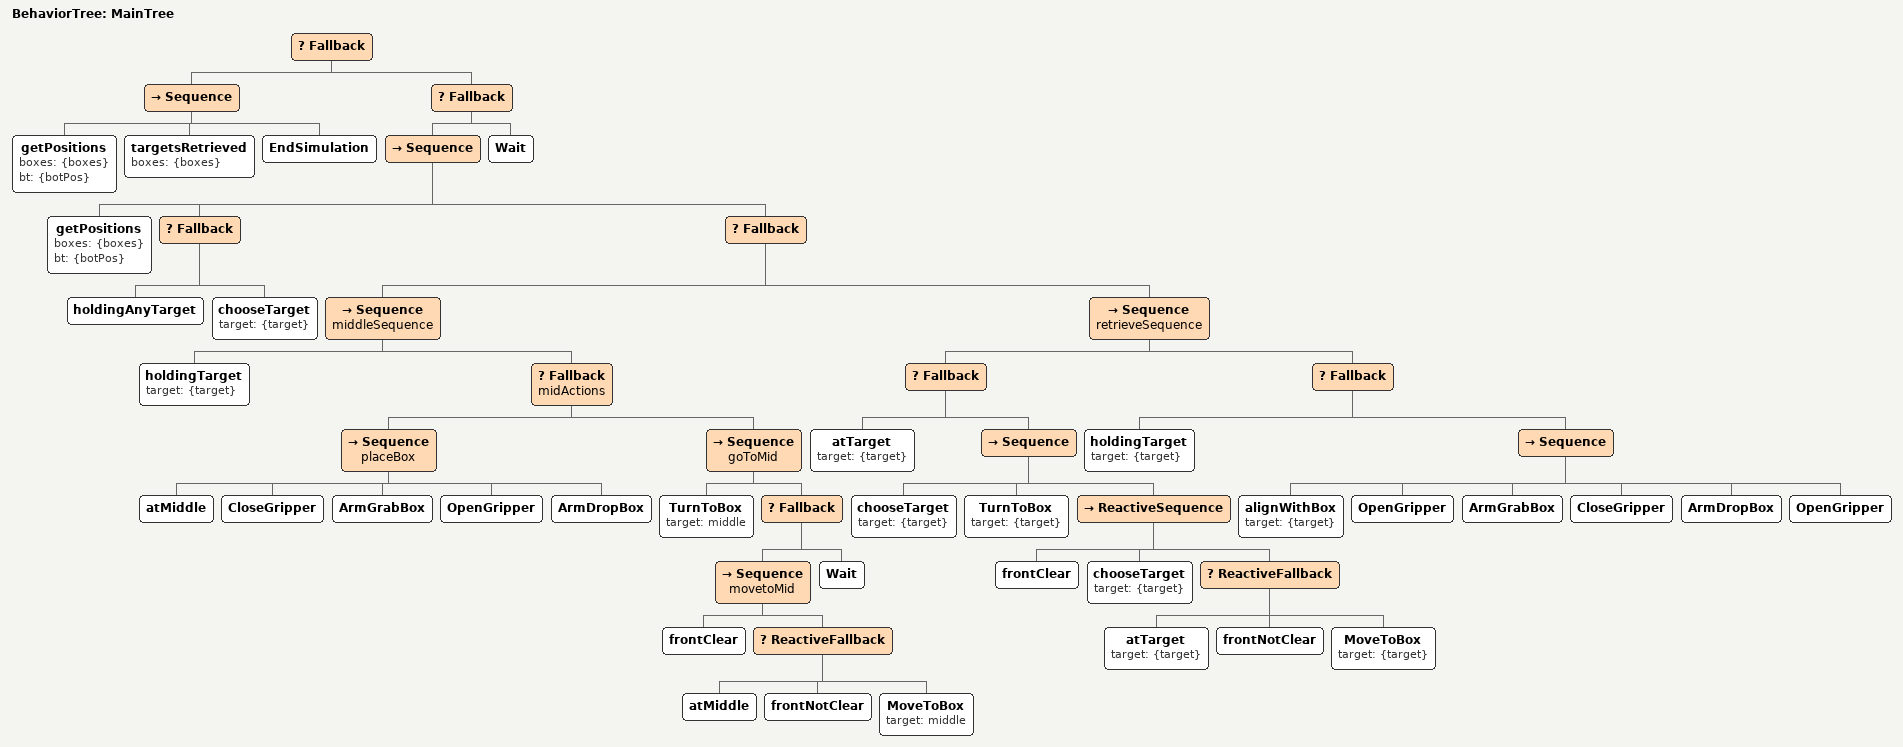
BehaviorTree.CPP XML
<root BTCPP_format="4" >
    <BehaviorTree ID="MainTree">
       	<Fallback>
            <Sequence>
		<getPositions boxes="{boxes}" bt="{botPos}"/>
		<targetsRetrieved boxes="{boxes}"/>
		<EndSimulation/>
	    </Sequence>
	    <Fallback>
		<Sequence>
		    <getPositions boxes="{boxes}" bt="{botPos}"/>
		    <Fallback>
			<holdingAnyTarget/>
			<chooseTarget target="{target}"/>
		    </Fallback>
		    <Fallback>
			<Sequence name="middleSequence">
			    <holdingTarget target="{target}"/>
			    <Fallback name="midActions">
				<Sequence name="placeBox">
			    	    <atMiddle/>
				    <CloseGripper/>
	    			    <ArmGrabBox/>
	    			    <OpenGripper/>
	    			    <ArmDropBox/>
				</Sequence>
				<Sequence name="goToMid">
			    	    <TurnToBox target="middle"/>
				    <Fallback>
					<Sequence name="movetoMid">
			    		    <frontClear/>
					    <ReactiveFallback>
						<atMiddle/>
						<frontNotClear/>
						<MoveToBox target="middle"/>
	    				    </ReactiveFallback>
					</Sequence>
					<Wait/>
				    </Fallback>
				</Sequence>
			    </Fallback>
			</Sequence>
			<Sequence name="retrieveSequence">
			    <Fallback>
				<atTarget target="{target}"/>
				<Sequence>
				    <chooseTarget target="{target}"/>
				    <TurnToBox target="{target}"/>
				    <ReactiveSequence>
				    	<frontClear/>
					<chooseTarget target="{target}"/>
					<ReactiveFallback>
					    <atTarget target="{target}"/>
					    <frontNotClear/>
					    <MoveToBox target="{target}"/>
	    				</ReactiveFallback>
				    </ReactiveSequence>
				</Sequence>
			    </Fallback>
			    <Fallback>
				<holdingTarget target="{target}"/>
				<Sequence>
				    <alignWithBox target="{target}"/>
	    			    <OpenGripper/>
	    			    <ArmGrabBox/>
	    			    <CloseGripper/>
	    			    <ArmDropBox/>
	    			    <OpenGripper/>
				</Sequence>
			    </Fallback>
			</Sequence>
		    </Fallback>
		</Sequence>
		<Wait/>
	    </Fallback>
        </Fallback>
    </BehaviorTree>
</root>
